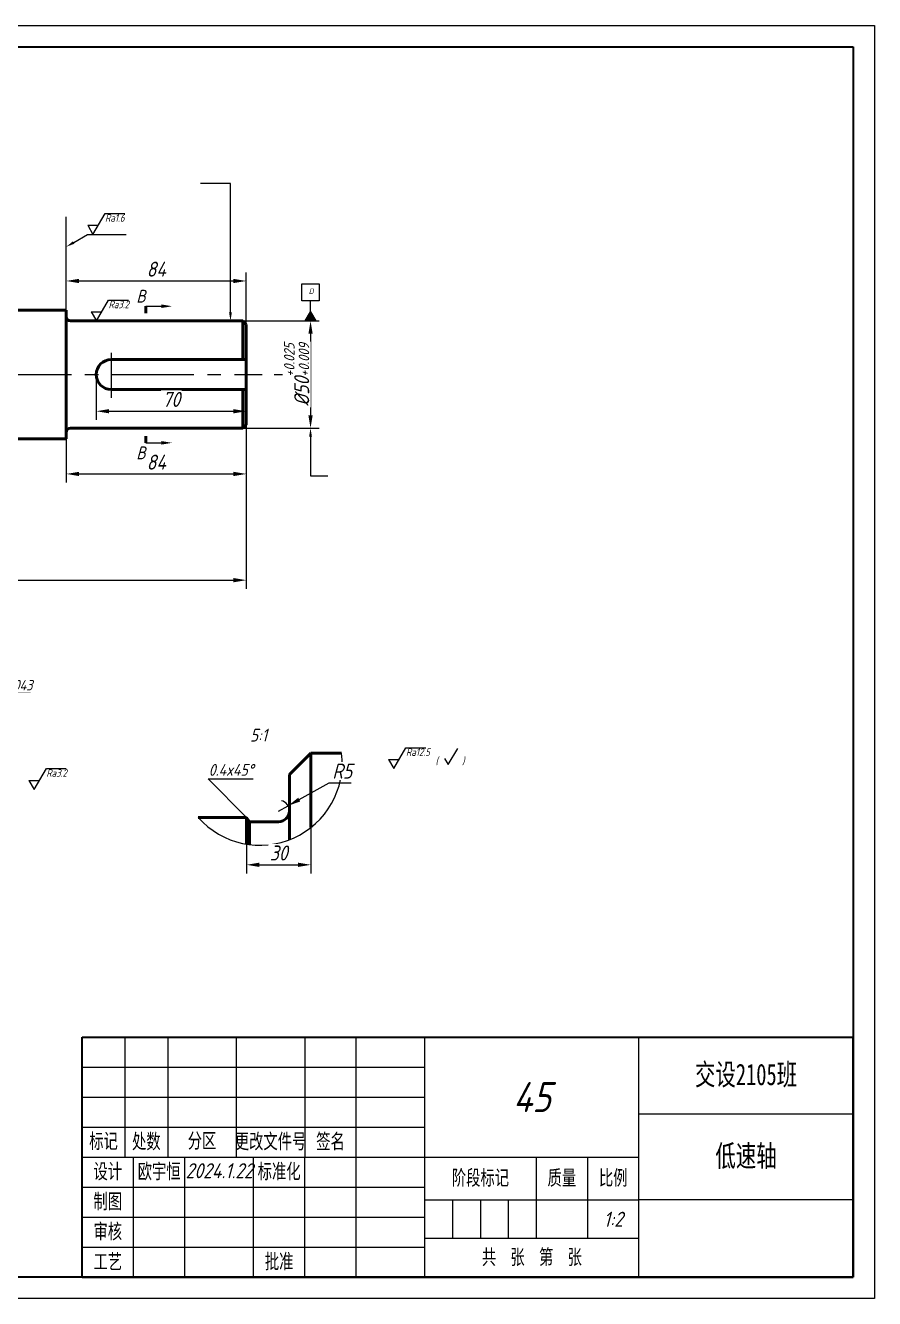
# Model space of a CAD drawing. Header units: millimetres. Extents: x 1056 to 2159, y 1699 to 2044.
# Drawn here: x 1961.1 to 2159.3, y 1698.7 to 1995.7 of the extents above; entities that cross this region are included whole.
import ezdxf
from ezdxf import colors
from ezdxf.entities.mleader import LeaderData, LeaderLine
from ezdxf.enums import TextEntityAlignment as Align
from ezdxf.math import Vec2, Vec3

# ---------------------------------------------------------------- set-up
doc = ezdxf.new("R2010")
doc.units = ezdxf.units.MM
doc.linetypes.add('CENTER2', pattern=[28.575, 19.05, -3.175, 3.175, -3.175])
doc.layers.add('标注', color=7, linetype='Continuous', true_color=0x0b15e0)
doc.layers.add('点划线', color=255, linetype='CENTER2')
doc.layers.add('细实线', color=7, linetype='Continuous')
doc.layers.add('粗实线', color=7, linetype='Continuous', lineweight=50)
doc.layers.add('轮廓线', color=7, linetype='Continuous', lineweight=35)
doc.styles.get("Standard").update_dxf_attribs({"font": 'arial.ttf'})
doc.styles.add('数字', font='gbeitc.shx', dxfattribs={"bigfont": 'bigfont.shx'})
doc.styles.add('数字字母', font='gbeitc.shx', dxfattribs={"height": 3.5})
doc.styles.add('文字1', font='simfang.ttf', dxfattribs={"width": 0.7})
doc.dimstyles.new('oyh_处理缩放', dxfattribs={"dimtxt": 3.5, "dimasz": 3, "dimexe": 2, "dimexo": 0, "dimgap": 1, "dimtad": 1, "dimtoh": 1, "dimdec": 0, "dimlfac": 2, "dimtxsty": '数字', "dimcen": 3, "dimadec": 0, "dimazin": 0, "dimtfac": 1, "dimtdec": 0, "dimtmove": 0, "dimatfit": 0, "dimfxl": 1, "dimtfill": 1, "dimarcsym": 1})

# ---------------------------------------------------------------- blocks, each defined once
blk = doc.blocks.new('A3零件框')
at = {"ltscale": 0.2}
for p, q in [((0, 297), (420, 297)), ((420, 297), (420, 0)), ((420, 0), (0, 0))]:
    blk.add_line(p, q, dxfattribs=at)
for p, q in [((245, 61), (245, 33)), ((255, 61), (255, 33)), ((271, 61), (271, 33)), ((287, 61), (287, 33)), ((299, 5), (299, 61)), ((315, 5), (315, 61)), ((365, 5), (365, 61)), ((235, 54), (315, 54)), ((235, 47), (315, 47)), ((415, 43), (365, 43)), ((235, 40), (315, 40)), ((235, 33), (365, 33)), ((247, 5), (247, 33)), ((259, 5), (259, 33)), ((275, 5), (275, 33)), ((287, 5), (287, 33)), ((341, 33), (341, 14)), ((353, 33), (353, 14)), ((235, 26), (315, 26)), ((315, 23), (365, 23)), ((321.5, 23), (321.5, 14)), ((328, 23), (328, 14)), ((334.5, 23), (334.5, 14)), ((415, 23), (365, 23)), ((235, 19), (315, 19)), ((235, 12), (315, 12)), ((365, 14), (315, 14))]:
    blk.add_line(p, q)
at = {"layer": '轮廓线', "ltscale": 0.2}
for p, q in [((25, 292), (415, 292)), ((415, 292), (415, 5)), ((415, 5), (415, 61)), ((415, 5), (25, 5)), ((235, 5), (415, 5))]:
    blk.add_line(p, q, dxfattribs=at)
at = {"layer": '轮廓线'}
for p, q in [((235, 5), (235, 61)), ((235, 61), (415, 61))]:
    blk.add_line(p, q, dxfattribs=at)
at = {"ltscale": 0.2}
for s, width, insert, char_height, attachment_point, style in [('\\pxqc;交设2105班', 50, (390, 52), 5, 5, '文字1'), ('45', 50, (340, 47), 7, 5, '数字字母'), ('\\pxqc;标记', 10, (240, 36.57), 3.5, 5, '文字1'), ('\\pxqc;处数', 10, (250, 36.5), 3.5, 5, '文字1'), ('\\pxqc;分区', 16, (263, 36.64), 3.5, 5, '文字1'), ('更改文件号', 20.3662, (279, 36.5), 3.5, 5, '文字1'), ('签名', 12, (293, 36.5), 3.5, 5, '文字1'), ('低速轴', 50, (390, 33), 5, 5, '文字1'), ('\\pxqc;设计', 12, (235, 29.5), 3.5, 4, '文字1'), ('\\pxqc;欧宇恒', 12, (253, 29.5), 3.5, 5, '文字1'), ('\\pxqc;2024.1.22', 12, (267, 29.81), 3.5, 5, '数字字母'), ('\\pxqc;标准化', 12, (281, 29.5), 3.5, 5, '文字1'), ('\\pxqc;阶段标记', 26, (328, 28), 3.5, 5, '文字1'), ('\\pxqc;质量', 12, (347, 28), 3.5, 5, '文字1'), ('\\pxqc;比例', 12, (359, 28), 3.5, 5, '文字1'), ('\\pxqc;制图', 12, (241, 22.5), 3.5, 5, '文字1'), ('审核', 12, (241, 15.5), 3.5, 5, '文字1'), ('\\pxqc;1:2', 12, (359, 18.5), 3.5, 5, '数字字母'), ('\\pxqc;共  张  第  张', 50, (340, 9.5), 3.5, 5, '文字1'), ('\\pxqc;工艺', 12, (241, 8.5), 3.5, 5, '文字1'), ('\\pxqc;批准', 12, (281, 8.5), 3.5, 5, '文字1')]:
    blk.add_mtext_dynamic_manual_height_columns(s, width=width, gutter_width=3.47, heights=[0], dxfattribs=dict(at, insert=insert, char_height=char_height, attachment_point=attachment_point, style=style))
blk = doc.blocks.new('*D80')
at = {"layer": 'Defpoints', "color": 0, "transparency": 16777216}
for p in [(2012.63, 1936.12), (1970.63, 1929.29), (2012.63, 1925.99)]:
    blk.add_point(p, dxfattribs=at)
at = {"layer": '标注', "color": 0, "lineweight": -2, "transparency": 16777216}
for p, q in [((1970.63, 1929.29), (1970.63, 1938.12)), ((2012.63, 1925.99), (2012.63, 1938.12)), ((1973.63, 1936.12), (2009.63, 1936.12))]:
    blk.add_line(p, q, dxfattribs=at)
at = {"layer": '标注', "color": 0, "transparency": 16777216}
for points in [[(1973.63, 1936.62), (1973.63, 1935.62), (1970.63, 1936.12)], [(2009.63, 1936.62), (2009.63, 1935.62), (2012.63, 1936.12)]]:
    blk.add_solid(points, dxfattribs=at)
at = {"layer": '标注', "color": 0, "transparency": 16777216, "insert": (1991.63, 1938.87), "char_height": 3.5, "attachment_point": 5, "style": '数字', "bg_fill": 3, "box_fill_scale": 1.1, "bg_fill_color": 256, "bg_fill_true_color": 13158600, "bg_fill_transparency": 0}
blk.add_mtext('84', dxfattribs=at)
blk = doc.blocks.new('*D81')
at = {"layer": 'Defpoints', "color": 0, "transparency": 16777216}
for p in [(2011.83, 1926.79), (2011.83, 1901.79), (2027.65, 1901.79)]:
    blk.add_point(p, dxfattribs=at)
at = {"layer": '标注', "color": 0, "lineweight": -2, "transparency": 16777216}
for p, q in [((2011.83, 1926.79), (2029.65, 1926.79)), ((2027.65, 1923.79), (2027.65, 1904.79)), ((2011.83, 1901.79), (2029.65, 1901.79))]:
    blk.add_line(p, q, dxfattribs=at)
at = {"layer": '标注', "color": 0, "transparency": 16777216}
for points in [[(2027.15, 1923.79), (2028.15, 1923.79), (2027.65, 1926.79)], [(2027.15, 1904.79), (2028.15, 1904.79), (2027.65, 1901.79)]]:
    blk.add_solid(points, dxfattribs=at)
at = {"layer": '标注', "color": 0, "transparency": 16777216, "insert": (2024.4, 1914.29), "char_height": 3.5, "attachment_point": 5, "rotation": 90, "style": '数字', "bg_fill": 3, "box_fill_scale": 1.1, "bg_fill_color": 256, "bg_fill_true_color": 13158600, "bg_fill_transparency": 0}
blk.add_mtext('%%C{\\Fgbeitc,bigfont|c134;50\\H0.7x;\\S+0.025^ +0.009;}', dxfattribs=at)
blk = doc.blocks.new('*D84')
at = {"layer": 'Defpoints', "color": 0, "transparency": 16777216}
for p in [(1949.76, 1830.31), (1949.76, 1823.31), (1950.54, 1823.31)]:
    blk.add_point(p, dxfattribs=at)
at = {"layer": '标注', "color": 0, "lineweight": -2, "transparency": 16777216}
for p, q in [((1950.54, 1833.31), (1950.54, 1840.31)), ((1950.54, 1840.31), (1962.31, 1840.31)), ((1949.76, 1830.31), (1952.54, 1830.31)), ((1950.54, 1823.31), (1950.54, 1830.31)), ((1949.76, 1823.31), (1952.54, 1823.31)), ((1950.54, 1820.31), (1950.54, 1817.31))]:
    blk.add_line(p, q, dxfattribs=at)
at = {"layer": '标注', "color": 0, "transparency": 16777216}
for points in [[(1950.04, 1833.31), (1951.04, 1833.31), (1950.54, 1830.31)], [(1950.04, 1820.31), (1951.04, 1820.31), (1950.54, 1823.31)]]:
    blk.add_solid(points, dxfattribs=at)
at = {"layer": '标注', "color": 0, "transparency": 16777216, "insert": (1956.92, 1843.55), "char_height": 3.5, "attachment_point": 5, "style": '数字', "bg_fill": 3, "box_fill_scale": 1.1, "bg_fill_color": 256, "bg_fill_true_color": 13158600, "bg_fill_transparency": 0}
blk.add_mtext('{\\Fgbeitc,bigfont|c134;14\\H0.7x;\\S0^ -0.043;}', dxfattribs=at)
blk = doc.blocks.new('*D86')
at = {"layer": 'Defpoints', "color": 0, "transparency": 16777216}
for p in [(1977.63, 1914.29), (2012.63, 1914.29), (2012.63, 1905.73)]:
    blk.add_point(p, dxfattribs=at)
at = {"layer": '标注', "color": 0, "lineweight": -2, "transparency": 16777216}
for p, q in [((1977.63, 1914.29), (1977.63, 1903.73)), ((2012.63, 1914.29), (2012.63, 1903.73)), ((1980.63, 1905.73), (2009.63, 1905.73))]:
    blk.add_line(p, q, dxfattribs=at)
at = {"layer": '标注', "color": 0, "transparency": 16777216}
for points in [[(1980.63, 1906.23), (1980.63, 1905.23), (1977.63, 1905.73)], [(2009.63, 1906.23), (2009.63, 1905.23), (2012.63, 1905.73)]]:
    blk.add_solid(points, dxfattribs=at)
at = {"layer": '标注', "color": 0, "transparency": 16777216, "insert": (1995.13, 1908.48), "char_height": 3.5, "attachment_point": 5, "style": '数字', "bg_fill": 3, "box_fill_scale": 1.1, "bg_fill_color": 256, "bg_fill_true_color": 13158600, "bg_fill_transparency": 0}
blk.add_mtext('70', dxfattribs=at)
blk = doc.blocks.new('*D87')
at = {"layer": 'Defpoints', "color": 0, "transparency": 16777216}
for p in [(2012.63, 1902.59), (1970.63, 1899.29), (2012.63, 1891.1)]:
    blk.add_point(p, dxfattribs=at)
at = {"layer": '标注', "color": 0, "lineweight": -2, "transparency": 16777216}
for p, q in [((2012.63, 1902.59), (2012.63, 1889.1)), ((1970.63, 1899.29), (1970.63, 1889.1)), ((1973.63, 1891.1), (2009.63, 1891.1))]:
    blk.add_line(p, q, dxfattribs=at)
at = {"layer": '标注', "color": 0, "transparency": 16777216}
for points in [[(1973.63, 1891.6), (1973.63, 1890.6), (1970.63, 1891.1)], [(2009.63, 1891.6), (2009.63, 1890.6), (2012.63, 1891.1)]]:
    blk.add_solid(points, dxfattribs=at)
at = {"layer": '标注', "color": 0, "transparency": 16777216, "insert": (1991.63, 1893.85), "char_height": 3.5, "attachment_point": 5, "style": '数字', "bg_fill": 3, "box_fill_scale": 1.1, "bg_fill_color": 256, "bg_fill_true_color": 13158600, "bg_fill_transparency": 0}
blk.add_mtext('84', dxfattribs=at)
blk = doc.blocks.new('*D95')
at = {"layer": 'Defpoints', "color": 0, "transparency": 16777216}
for p in [(2012.63, 1902.59), (1825.13, 1899.04), (2012.63, 1866.32)]:
    blk.add_point(p, dxfattribs=at)
at = {"layer": '标注', "color": 0, "lineweight": -2, "transparency": 16777216}
for p, q in [((2012.63, 1902.59), (2012.63, 1864.32)), ((1825.13, 1899.04), (1825.13, 1864.32)), ((1828.13, 1866.32), (2009.63, 1866.32))]:
    blk.add_line(p, q, dxfattribs=at)
at = {"layer": '标注', "color": 0, "transparency": 16777216}
for points in [[(1828.13, 1866.82), (1828.13, 1865.82), (1825.13, 1866.32)], [(2009.63, 1866.82), (2009.63, 1865.82), (2012.63, 1866.32)]]:
    blk.add_solid(points, dxfattribs=at)
at = {"layer": '标注', "color": 0, "transparency": 16777216, "insert": (1918.88, 1869.07), "char_height": 3.5, "attachment_point": 5, "style": '数字', "bg_fill": 3, "box_fill_scale": 1.1, "bg_fill_color": 256, "bg_fill_true_color": 13158600, "bg_fill_transparency": 0}
blk.add_mtext('375', dxfattribs=at)
blk = doc.blocks.new('*D96')
at = {"layer": 'Defpoints', "color": 0, "transparency": 16777216}
for p in [(2020.21, 1812.46), (2022.39, 1813.68)]:
    blk.add_point(p, dxfattribs=at)
at = {"layer": '标注', "color": 0, "lineweight": -2, "transparency": 16777216}
for p, q in [((2025.02, 1815.13), (2032.02, 1819.02)), ((2032.02, 1819.02), (2037.1, 1819.02)), ((2020.21, 1812.46), (2022.39, 1813.68))]:
    blk.add_line(p, q, dxfattribs=at)
blk.add_arc((2020.21, 1812.46), 2.5, 0, 74.8675, dxfattribs=at)
at = {"layer": '标注', "color": 0, "transparency": 16777216}
blk.add_solid([(2024.78, 1815.57), (2025.26, 1814.7), (2022.39, 1813.68)], dxfattribs=at)
at = {"layer": '标注', "color": 0, "transparency": 16777216, "insert": (2035.06, 1821.77), "char_height": 3.5, "attachment_point": 5, "style": '数字', "bg_fill": 3, "box_fill_scale": 1.1, "bg_fill_color": 256, "bg_fill_true_color": 13158600, "bg_fill_transparency": 0}
blk.add_mtext('R5', dxfattribs=at)
blk = doc.blocks.new('*D97')
at = {"layer": 'Defpoints', "color": 0, "transparency": 16777216}
for p in [(2027.71, 1808.59), (2012.71, 1804.74), (2027.71, 1799.92)]:
    blk.add_point(p, dxfattribs=at)
at = {"layer": '标注', "color": 0, "lineweight": -2, "transparency": 16777216}
for p, q in [((2027.71, 1808.59), (2027.71, 1797.92)), ((2012.71, 1804.74), (2012.71, 1797.92)), ((2015.71, 1799.92), (2024.71, 1799.92))]:
    blk.add_line(p, q, dxfattribs=at)
at = {"layer": '标注', "color": 0, "transparency": 16777216}
for points in [[(2015.71, 1800.42), (2015.71, 1799.42), (2012.71, 1799.92)], [(2024.71, 1800.42), (2024.71, 1799.42), (2027.71, 1799.92)]]:
    blk.add_solid(points, dxfattribs=at)
at = {"layer": '标注', "color": 0, "transparency": 16777216, "insert": (2020.21, 1802.67), "char_height": 3.5, "attachment_point": 5, "style": '数字', "bg_fill": 3, "box_fill_scale": 1.1, "bg_fill_color": 256, "bg_fill_true_color": 13158600, "bg_fill_transparency": 0}
blk.add_mtext('30', dxfattribs=at)
blk = doc.blocks.new('上基准')
at = {"layer": '标注'}
h = blk.add_hatch(color=256, dxfattribs=at)
h.dxf.hatch_style = 1
h.paths.add_polyline_path([(-2.5, 0), (2.5, 0), (0, 4.33)])
for p, q in [((-4, 9.33), (-4, 17.33)), ((-4, 17.33), (4, 17.33)), ((4, 17.33), (4, 9.33)), ((0, 9.33), (-4, 9.33)), ((0, 4.33), (0, 9.33)), ((4, 9.33), (0, 9.33)), ((-2.5, 0), (0, 4.33)), ((2.5, 0), (-2.5, 0)), ((0, 4.33), (2.5, 0))]:
    blk.add_line(p, q, dxfattribs=at)
blk = doc.blocks.new('*U32')
at = {"layer": '标注', "ltscale": 0.2}
for p, q in [((0, 0), (5.63, 9.75)), ((5.63, 9.75), (14.95, 9.75)), ((-2.47, 4.28), (2.47, 4.28)), ((-2.47, 4.28), (0, 0))]:
    blk.add_line(p, q, dxfattribs=at)
at = {"layer": '标注', "ltscale": 0.2, "style": '数字'}
blk.add_attdef('RA1.6', text='', height=3.5, dxfattribs=at).set_placement((5.63, 7.69), align=Align.MIDDLE_LEFT)
blk = doc.blocks.new('*U33')
at = {"layer": '标注', "ltscale": 0.2}
for p, q in [((0, 0), (5.63, 9.75)), ((5.63, 9.75), (14.95, 9.75)), ((-2.47, 4.28), (2.47, 4.28)), ((-2.47, 4.28), (0, 0))]:
    blk.add_line(p, q, dxfattribs=at)
at = {"layer": '标注', "ltscale": 0.2, "style": '数字'}
blk.add_attdef('RA1.6', text='', height=3.5, dxfattribs=at).set_placement((5.63, 7.69), align=Align.MIDDLE_LEFT)
blk = doc.blocks.new('*U37')
at = {"layer": '标注', "ltscale": 0.2}
for p, q in [((0, 0), (5.63, 9.75)), ((5.63, 9.75), (14.95, 9.75)), ((-2.47, 4.28), (2.47, 4.28)), ((-2.47, 4.28), (0, 0))]:
    blk.add_line(p, q, dxfattribs=at)
at = {"layer": '标注', "ltscale": 0.2, "style": '数字'}
blk.add_attdef('RA1.6', text='', height=3.5, dxfattribs=at).set_placement((5.63, 7.69), align=Align.MIDDLE_LEFT)
blk = doc.blocks.new('*U39')
at = {"layer": '标注', "ltscale": 0.2}
for p, q in [((0, 0), (5.63, 9.75)), ((5.63, 9.75), (14.95, 9.75)), ((-2.47, 4.28), (2.47, 4.28)), ((-2.47, 4.28), (0, 0))]:
    blk.add_line(p, q, dxfattribs=at)
at = {"layer": '标注', "ltscale": 0.2, "style": '数字'}
blk.add_attdef('RA1.6', text='', height=3.5, dxfattribs=at).set_placement((5.63, 7.69), align=Align.MIDDLE_LEFT)

msp = doc.modelspace()

# ---------------------------------------------------------------- linework, layer by layer
at = {"layer": '标注', "ltscale": 0.2}
for p, q in [((2059.76, 1823.29), (2062.02, 1827.01)), ((2058.89, 1824.73), (2059.76, 1823.29))]:
    msp.add_line(p, q, dxfattribs=at)
at = {"layer": '标注'}
for p, q in [((2012.71, 1810.96), (2003.75, 1819.95)), ((2003.75, 1819.95), (2014.28, 1819.95))]:
    msp.add_line(p, q, dxfattribs=at)
at = {"layer": '点划线'}
for p, q in [((1981.13, 1919.34), (1981.13, 1908.88)), ((1924.19, 1914.29), (2016.34, 1914.29)), ((2019.17, 1914.29), (2022.84, 1914.29))]:
    msp.add_line(p, q, dxfattribs=at)
at = {"layer": '粗实线'}
for p, q in [((1950.63, 1929.29), (1970.63, 1929.29)), ((1970.63, 1929.29), (1970.63, 1927.79)), ((1971.63, 1926.79), (2011.83, 1926.79)), ((2011.83, 1926.79), (2012.63, 1925.99)), ((2011.83, 1917.79), (2011.83, 1926.79)), ((2012.63, 1925.99), (2012.63, 1902.59)), ((2011.83, 1917.79), (1981.13, 1917.79)), ((2011.83, 1917.79), (2012.63, 1917.79)), ((2012.63, 1910.79), (2012.63, 1917.79)), ((2012.63, 1914.29), (2012.63, 1916.79)), ((1981.13, 1910.79), (2011.83, 1910.79)), ((2011.83, 1901.79), (2011.83, 1910.79)), ((2011.83, 1910.79), (2012.63, 1910.79)), ((2011.83, 1901.79), (1971.63, 1901.79)), ((2011.83, 1901.79), (2012.63, 1902.59)), ((1970.63, 1899.29), (1950.63, 1899.29)), ((1989.19, 1899.95), (1989.21, 1898.36)), ((2022.71, 1820.96), (2027.71, 1825.96)), ((2034.91, 1825.96), (2027.71, 1825.96)), ((2027.71, 1825.96), (2027.71, 1808.59)), ((2022.71, 1812.76), (2022.71, 1820.96)), ((2022.71, 1805.75), (2022.71, 1812.76)), ((2001.45, 1810.96), (2012.71, 1810.96)), ((2012.71, 1804.74), (2012.71, 1810.96)), ((2012.71, 1810.96), (2012.71, 1809.96)), ((2012.71, 1810.96), (2013.42, 1809.96)), ((2013.42, 1809.96), (2013.42, 1804.63)), ((2013.42, 1809.96), (2013.71, 1809.96)), ((2013.71, 1809.96), (2020.21, 1809.96))]:
    msp.add_line(p, q, dxfattribs=at)
for centre, radius, start, end in [((1971.63, 1927.79), 1, 180, 270), ((1981.13, 1914.29), 3.5, 90, 270), ((1971.63, 1900.79), 1, 90, 180), ((2020.21, 1812.46), 2.5, 270, 0)]:
    msp.add_arc(centre, radius, start, end, dxfattribs=at)
at = {"layer": '细实线'}
msp.add_line((1989.21, 1898.36), (1992.82, 1898.36), dxfattribs=at)
msp.add_arc((2015.84, 1823.68), 19.21, 221.4779, 6.8168, dxfattribs=at)
msp.add_solid([(1992.82, 1897.94), (1992.82, 1898.77), (1995.32, 1898.36)], dxfattribs=at)

# ---------------------------------------------------------------- block references
msp.add_blockref('A3零件框', (1739.32, 1698.73))
at = {"layer": '标注', "ltscale": 0.2, "xscale": 0.5, "yscale": 0.5, "zscale": 0.5}
for name, p, values in [('*U33', (1976.86, 1946.98), {'RA1.6': 'Ra1.6'}), ('*U39', (2047.12, 1822.36), {'RA1.6': 'Ra12.5'})]:
    msp.add_blockref(name, p, dxfattribs=at).add_auto_attribs(values)

# ---------------------------------------------------------------- texts
at = {"layer": '标注', "char_height": 3, "style": '数字字母'}
for s, insert, attachment_point in [('B', (1986.97, 1894.52), 7), ('5:1', (2013.54, 1831.66), 1)]:
    msp.add_mtext_dynamic_manual_height_columns(s, width=4.0182, gutter_width=6.25, heights=[0], dxfattribs=dict(at, insert=insert, attachment_point=attachment_point))
at = {"layer": '标注', "insert": (2055.09, 1825.07), "char_height": 1.75, "width": 13.0445, "attachment_point": 1, "style": '数字字母'}
msp.add_mtext('\\pxi-3,l4,t4;(^I )', dxfattribs=at)

# ---------------------------------------------------------------- leaders
at = {"layer": '标注'}
ml = msp.add_multileader_mtext('Standard', dxfattribs=at)
ml.set_content('', color=256)
ml.set_leader_properties()
ml.build(insert=Vec2(0, 0))
ml.multileader.update_dxf_attribs({"arrow_head_size": 2})
ctx = ml.context
ctx.base_point, ctx.char_height, ctx.arrow_head_size, ctx.landing_gap_size, ctx.plane_origin = Vec3(1984.63, 1946.98), 2, 2, 1, Vec3(1970.63, 1944.1)
notes = []
notes.append((ctx, [(0, (1, 1, 0), (1975.62, 1946.98), (1, 0), 9.01, [(0, [(1970.63, 1944.1)], 0, [])])]))
ctx.mtext.insert, ctx.mtext.flow_direction = Vec3(1985.63, 1947.98), 5
for ctx, leaders in notes:
    for number, flags, end, landing, length, lines in leaders:
        leader = LeaderData()
        leader.index, (leader.has_last_leader_line, leader.has_dogleg_vector, leader.attachment_direction) = number, flags
        leader.last_leader_point, leader.dogleg_vector, leader.dogleg_length = Vec3(end), Vec3(landing), length
        for number, points, colour, breaks in lines:
            line = LeaderLine()
            line.index, line.vertices, line.color, line.breaks = number, Vec3.list(points), colors.encode_raw_color(colour), breaks
            leader.lines.append(line)
        ctx.leaders.append(leader)

# ---------------------------------------------------------------- next in the draw order: texts
at = {"layer": '标注', "insert": (2009.11, 1822.06), "char_height": 2.75, "attachment_point": 5, "style": '数字', "bg_fill": 3, "box_fill_scale": 1.1, "bg_fill_color": 256, "bg_fill_true_color": 13158600, "bg_fill_transparency": 0}
msp.add_mtext('{\\Fgbeitc,bigfont|c134;0.4x45\\Fgbeitc|c0;%%D}', dxfattribs=at)

# ---------------------------------------------------------------- next in the draw order: dimensions: what is measured, and where the dimension line sits
at = {"layer": '标注'}
dim = msp.add_linear_dim(base=(2012.63, 1936.12), p1=(1970.63, 1929.29), p2=(2012.63, 1925.99), dimstyle='oyh_处理缩放', dxfattribs=at)
dim.commit()
dim.dimension.update_dxf_attribs({"geometry": '*D80', "text_midpoint": (1991.63, 1938.87)})
dim = msp.add_linear_dim(base=(1950.54, 1823.31), p1=(1949.76, 1830.31), p2=(1949.76, 1823.31), angle=90, text='{\\Fgbeitc,bigfont|c134;<>\\H0.7x;\\S0^ -0.043;}', dimstyle='oyh_处理缩放', dxfattribs=at)
dim.commit()
dim.dimension.update_dxf_attribs({"geometry": '*D84', "text_midpoint": (1956.92, 1840.31), "dimtype": 160})
dim = msp.add_radius_dim(center=(2020.21, 1812.46), mpoint=(2022.39, 1813.68), dimstyle='oyh_处理缩放', dxfattribs=at)
dim.commit()
dim.dimension.update_dxf_attribs({"geometry": '*D96', "text_midpoint": (2035.06, 1819.02), "dimtype": 164})
dim = msp.add_linear_dim(base=(2027.71, 1799.92), p1=(2012.71, 1804.74), p2=(2027.71, 1808.59), angle=180, dimstyle='oyh_处理缩放', dxfattribs=at)
dim.commit()
dim.dimension.update_dxf_attribs({"geometry": '*D97', "text_midpoint": (2020.21, 1802.67)})

# ---------------------------------------------------------------- next in the draw order: linework, layer by layer
msp.add_line((1970.63, 1937.12), (1970.63, 1951.08), dxfattribs=at)
at = {"layer": '粗实线'}
for p, q in [((1970.63, 1929.29), (1970.63, 1899.29)), ((1989.19, 1928.62), (1989.21, 1930.22))]:
    msp.add_line(p, q, dxfattribs=at)
at = {"layer": '细实线'}
msp.add_line((1989.21, 1930.22), (1992.82, 1930.22), dxfattribs=at)
msp.add_solid([(1992.82, 1930.64), (1992.82, 1929.81), (1995.32, 1930.22)], dxfattribs=at)

# ---------------------------------------------------------------- next in the draw order: block references
at = {"layer": '标注', "ltscale": 0.2, "xscale": 0.5, "yscale": 0.5, "zscale": 0.5}
for name, p in [('*U32', (1977.68, 1926.79)), ('*U37', (1963.16, 1817.47))]:
    msp.add_blockref(name, p, dxfattribs=at).add_auto_attribs({'RA1.6': 'Ra3.2'})

# ---------------------------------------------------------------- next in the draw order: texts
at = {"layer": '标注', "insert": (1986.97, 1934.06), "char_height": 3, "attachment_point": 1, "style": '数字字母'}
msp.add_mtext_dynamic_manual_height_columns('B', width=4.0182, gutter_width=6.25, heights=[0], dxfattribs=at)

# ---------------------------------------------------------------- next in the draw order: dimensions: what is measured, and where the dimension line sits
at = {"layer": '标注'}
dim = msp.add_linear_dim(base=(2027.65, 1901.79), p1=(2011.83, 1926.79), p2=(2011.83, 1901.79), angle=90, text='%%C{\\Fgbeitc,bigfont|c134;<>\\H0.7x;\\S+0.025^ +0.009;}', dimstyle='oyh_处理缩放', dxfattribs=at)
dim.commit()
dim.dimension.update_dxf_attribs({"geometry": '*D81', "text_midpoint": (2024.4, 1914.29)})

# ---------------------------------------------------------------- next in the draw order: leaders
ml = msp.add_multileader_mtext('Standard', dxfattribs=at)
ml.set_content('', color=256)
ml.set_leader_properties()
ml.build(insert=Vec2(0, 0))
ml.multileader.update_dxf_attribs({"arrow_head_size": 2})
ctx = ml.context
ctx.base_point, ctx.char_height, ctx.arrow_head_size, ctx.landing_gap_size, ctx.plane_origin = Vec3(1999.96, 1958.85), 2, 2, 1, Vec3(2011.83, 1926.79)
ctx.text_align_type = 2
notes = []
notes.append((ctx, [(0, (1, 1, 0), (2008.96, 1958.85), (-1, 0), 6.99, [(0, [(2008.96, 1926.79)], 0, [])])]))
ctx.mtext.insert, ctx.mtext.alignment, ctx.mtext.flow_direction = Vec3(2000.96, 1959.85), 3, 5
for ctx, leaders in notes:
    for number, flags, end, landing, length, lines in leaders:
        leader = LeaderData()
        leader.index, (leader.has_last_leader_line, leader.has_dogleg_vector, leader.attachment_direction) = number, flags
        leader.last_leader_point, leader.dogleg_vector, leader.dogleg_length = Vec3(end), Vec3(landing), length
        for number, points, colour, breaks in lines:
            line = LeaderLine()
            line.index, line.vertices, line.color, line.breaks = number, Vec3.list(points), colors.encode_raw_color(colour), breaks
            leader.lines.append(line)
        ctx.leaders.append(leader)

# ---------------------------------------------------------------- next in the draw order: block references
at = {"layer": '标注', "xscale": 0.5, "yscale": 0.5, "zscale": 0.5}
msp.add_blockref('上基准', (2027.65, 1926.79), dxfattribs=at)

# ---------------------------------------------------------------- next in the draw order: texts
at = {"layer": '标注', "insert": (2027.23, 1934.34), "char_height": 1.25, "attachment_point": 1, "style": '数字'}
msp.add_mtext_dynamic_manual_height_columns('D', width=0.6706, gutter_width=6.25, heights=[0], dxfattribs=at)

# ---------------------------------------------------------------- next in the draw order: dimensions: what is measured, and where the dimension line sits
at = {"layer": '标注'}
dim = msp.add_linear_dim(base=(2012.63, 1905.73), p1=(1977.63, 1914.29), p2=(2012.63, 1914.29), dimstyle='oyh_处理缩放', dxfattribs=at)
dim.commit()
dim.dimension.update_dxf_attribs({"geometry": '*D86', "text_midpoint": (1995.13, 1908.48)})

# ---------------------------------------------------------------- next in the draw order: leaders
ml = msp.add_multileader_mtext('Standard', dxfattribs=at)
ml.set_content('', color=256)
ml.set_leader_properties()
ml.build(insert=Vec2(0, 0))
ml.multileader.update_dxf_attribs({"arrow_head_size": 2})
ctx = ml.context
ctx.base_point, ctx.char_height, ctx.arrow_head_size, ctx.landing_gap_size, ctx.plane_origin = Vec3(2031.65, 1890.69), 2, 2, 1, Vec3(2027.65, 1901.79)
notes = []
notes.append((ctx, [(0, (1, 1, 0), (2027.65, 1890.69), (1, 0), 4, [(0, [(2027.65, 1901.79)], 0, [])])]))
ctx.mtext.insert, ctx.mtext.flow_direction = Vec3(2032.65, 1891.69), 5
for ctx, leaders in notes:
    for number, flags, end, landing, length, lines in leaders:
        leader = LeaderData()
        leader.index, (leader.has_last_leader_line, leader.has_dogleg_vector, leader.attachment_direction) = number, flags
        leader.last_leader_point, leader.dogleg_vector, leader.dogleg_length = Vec3(end), Vec3(landing), length
        for number, points, colour, breaks in lines:
            line = LeaderLine()
            line.index, line.vertices, line.color, line.breaks = number, Vec3.list(points), colors.encode_raw_color(colour), breaks
            leader.lines.append(line)
        ctx.leaders.append(leader)

# ---------------------------------------------------------------- next in the draw order: dimensions: what is measured, and where the dimension line sits
dim = msp.add_linear_dim(base=(2012.63, 1891.1), p1=(1970.63, 1899.29), p2=(2012.63, 1902.59), dimstyle='oyh_处理缩放', dxfattribs=at)
dim.commit()
dim.dimension.update_dxf_attribs({"geometry": '*D87', "text_midpoint": (1991.63, 1893.85)})

# ---------------------------------------------------------------- next in the draw order: dimensions: what is measured, and where the dimension line sits
dim = msp.add_linear_dim(base=(2012.63, 1866.32), p1=(1825.13, 1899.04), p2=(2012.63, 1902.59), angle=180, dimstyle='oyh_处理缩放', dxfattribs=at)
dim.commit()
dim.dimension.update_dxf_attribs({"geometry": '*D95', "text_midpoint": (1918.88, 1866.32), "dimtype": 160})

doc.saveas('drawing.dxf')
